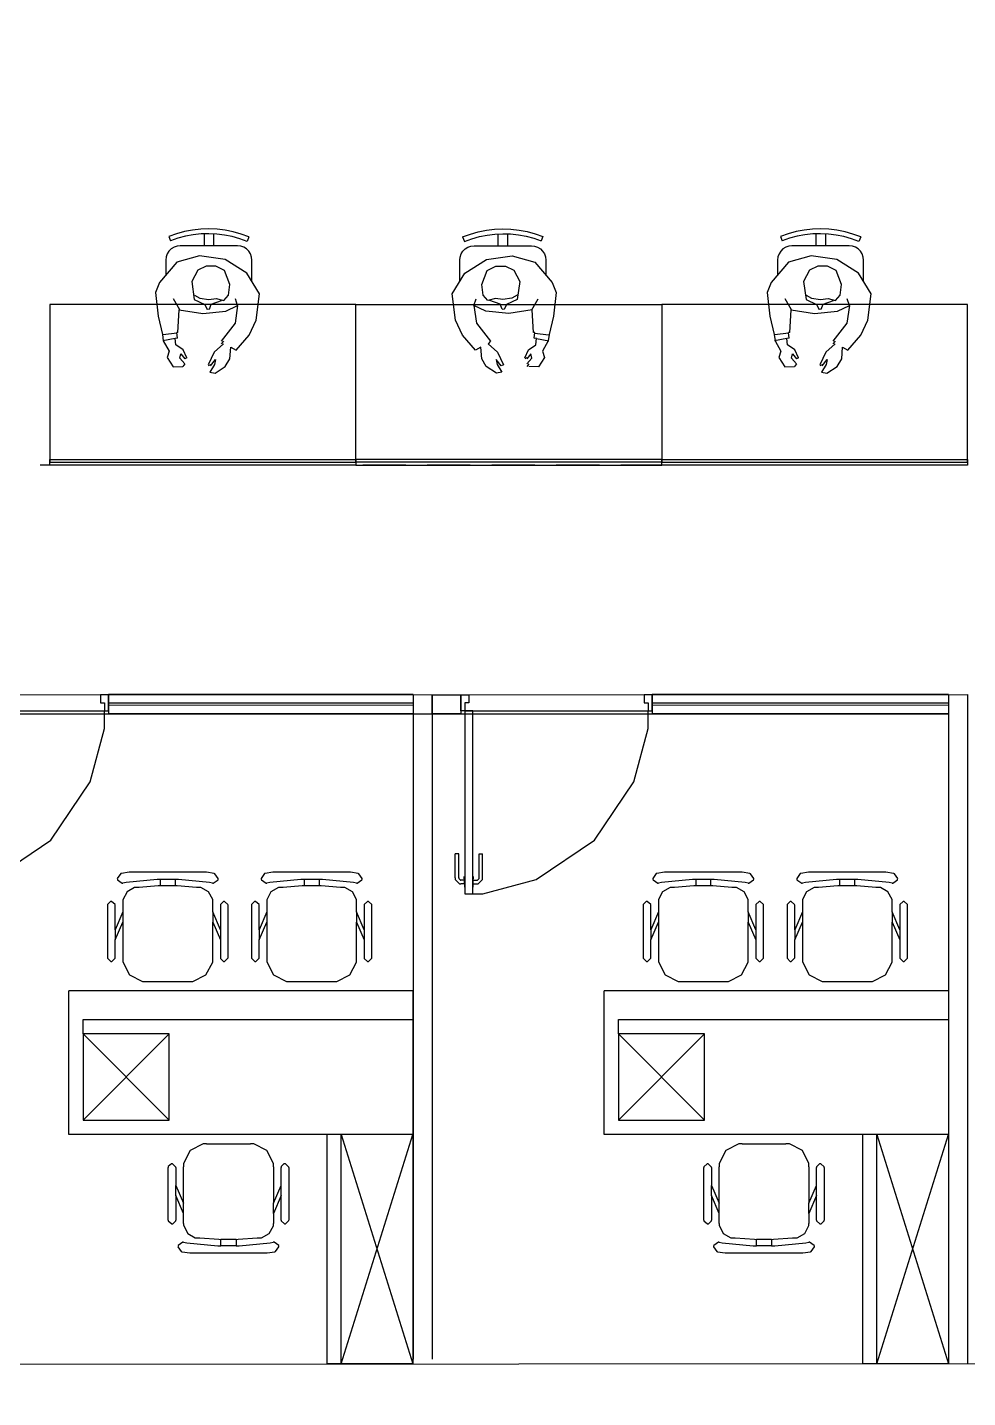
# Model space of a CAD drawing. Extents: x 0 to 23.4, y 0 to 16.5.
# Drawn here: x 4.076 to 5.367, y 3.895 to 5.777 of the extents above; entities that cross this region are included whole.
import ezdxf

# ---------------------------------------------------------------- set-up
doc = ezdxf.new("R2010")
doc.units = 0
doc.layers.get('0').update_dxf_attribs({"linetype": 'CONTINUOUS'})

msp = doc.modelspace()

# ---------------------------------------------------------------- linework, layer by layer
at = {"color": 0}
for points in [[(18.7013, 3.89535), (18.6972, 13.0263), (0.69781, 13.0186), (0.70171, 3.93983), (8.79883, 3.94336)], [(4.37999, 5.48882), (4.36942, 5.49274), (4.35856, 5.49576), (4.3475, 5.49799), (4.33626, 5.49935), (4.32497, 5.49983), (4.31375, 5.49951), (4.30251, 5.49826), (4.29139, 5.49621), (4.28049, 5.49333), (4.26986, 5.48958)], [(4.37756, 5.48275), (4.3674, 5.48643), (4.35704, 5.48936), (4.34646, 5.49149), (4.33578, 5.49278), (4.32497, 5.49328), (4.31424, 5.49294), (4.3035, 5.49181), (4.29292, 5.48986), (4.2825, 5.48708), (4.27229, 5.48351)], [(4.31842, 5.49328), (4.31842, 5.47678)], [(4.33154, 5.49328), (4.33154, 5.47672)], [(4.67344, 5.48882), (4.68408, 5.49274), (4.69493, 5.49576), (4.706, 5.49799), (4.71718, 5.49935), (4.72846, 5.49983), (4.73975, 5.49951), (4.75097, 5.49826), (4.7621, 5.49621), (4.773, 5.49333), (4.78364, 5.48958)], [(4.67594, 5.48275), (4.68608, 5.48643), (4.69646, 5.48936), (4.70703, 5.49149), (4.71772, 5.49278), (4.72851, 5.49328), (4.73926, 5.49294), (4.75, 5.49181), (4.76058, 5.48986), (4.771, 5.48708), (4.78119, 5.48351)], [(4.72194, 5.49328), (4.72194, 5.47672)], [(4.73503, 5.49328), (4.73508, 5.47678)], [(5.21989, 5.48882), (5.20925, 5.49274), (5.1984, 5.49576), (5.18733, 5.49799), (5.17611, 5.49935), (5.16488, 5.49983), (5.1536, 5.49951), (5.14236, 5.49826), (5.13124, 5.49621), (5.12033, 5.49333), (5.10969, 5.48958)], [(5.21739, 5.48275), (5.20725, 5.48643), (5.19689, 5.48936), (5.18631, 5.49149), (5.17562, 5.49278), (5.16482, 5.49328), (5.15408, 5.49294), (5.14333, 5.49181), (5.13276, 5.48986), (5.12235, 5.48708), (5.11214, 5.48351)], [(5.15826, 5.49328), (5.15826, 5.47678)], [(5.17139, 5.49328), (5.17139, 5.47672)], [(4.28564, 5.47683), (4.28125, 5.47635), (4.27713, 5.47493), (4.27339, 5.4726), (4.27024, 5.46946), (4.2679, 5.46576), (4.26644, 5.46158), (4.2659, 5.45719)], [(4.26986, 5.48958), (4.27229, 5.48351)], [(4.36436, 5.47667), (4.28564, 5.47683)], [(4.384, 5.45697), (4.38351, 5.46132), (4.38211, 5.4655), (4.37978, 5.46924), (4.37663, 5.47239), (4.37294, 5.47472), (4.36876, 5.47618), (4.36436, 5.47667)], [(4.37999, 5.48882), (4.37756, 5.48275)], [(4.66943, 5.45697), (4.66992, 5.46132), (4.67139, 5.4655), (4.67372, 5.46924), (4.67681, 5.47239), (4.68056, 5.47472), (4.68474, 5.47618), (4.68913, 5.47667)], [(4.67344, 5.48882), (4.67594, 5.48275)], [(4.68913, 5.47667), (4.76785, 5.47683)], [(4.76785, 5.47683), (4.77225, 5.47635), (4.77636, 5.47493), (4.78011, 5.4726), (4.78326, 5.46946), (4.7856, 5.46576), (4.78706, 5.46158), (4.78754, 5.45719)], [(4.78364, 5.48958), (4.78119, 5.48351)], [(5.12549, 5.47683), (5.1211, 5.47635), (5.11697, 5.47493), (5.11322, 5.4726), (5.11008, 5.46946), (5.10775, 5.46576), (5.10628, 5.46158), (5.10579, 5.45719)], [(5.10969, 5.48958), (5.11214, 5.48351)], [(5.20421, 5.47667), (5.12549, 5.47683)], [(5.22385, 5.45697), (5.22336, 5.46132), (5.22194, 5.4655), (5.21962, 5.46924), (5.21647, 5.47239), (5.21278, 5.47472), (5.20861, 5.47618), (5.20421, 5.47667)], [(5.21989, 5.48882), (5.21739, 5.48275)], [(4.2659, 5.45719), (4.2659, 5.43658)], [(4.31218, 5.46289), (4.28097, 5.45415)], [(4.34717, 5.45801), (4.31218, 5.46289)], [(4.37711, 5.43892), (4.34717, 5.45801)], [(4.38396, 5.428), (4.384, 5.45697)], [(4.66954, 5.428), (4.66943, 5.45697)], [(4.67632, 5.43892), (4.70632, 5.45801)], [(4.70632, 5.45801), (4.74126, 5.46289)], [(4.74126, 5.46289), (4.77251, 5.45415)], [(4.78754, 5.45719), (4.7876, 5.43658)], [(5.10579, 5.45719), (5.10574, 5.43658)], [(5.15201, 5.46289), (5.12082, 5.45415)], [(5.18701, 5.45801), (5.15201, 5.46289)], [(5.21696, 5.43892), (5.18701, 5.45801)], [(5.22379, 5.428), (5.22385, 5.45697)], [(4.28097, 5.45415), (4.257, 5.42626)], [(4.30974, 5.44325), (4.30143, 5.42774)], [(4.32113, 5.44889), (4.30974, 5.44325)], [(4.33458, 5.44889), (4.32113, 5.44889)], [(4.34646, 5.44265), (4.33458, 5.44889)], [(4.35368, 5.4235), (4.34646, 5.44265)], [(4.39458, 5.41097), (4.37711, 5.43892)], [(4.6589, 5.41097), (4.67632, 5.43892)], [(4.69982, 5.4235), (4.70703, 5.44265)], [(4.70703, 5.44265), (4.71892, 5.44889)], [(4.71892, 5.44889), (4.73236, 5.44889)], [(4.73236, 5.44889), (4.74376, 5.44325)], [(4.74376, 5.44325), (4.75206, 5.42774)], [(4.77251, 5.45415), (4.7965, 5.42626)], [(5.12082, 5.45415), (5.09685, 5.42626)], [(5.14958, 5.44325), (5.14128, 5.42774)], [(5.16097, 5.44889), (5.14958, 5.44325)], [(5.17443, 5.44889), (5.16097, 5.44889)], [(5.18631, 5.44265), (5.17443, 5.44889)], [(5.19353, 5.4235), (5.18631, 5.44265)], [(5.23443, 5.41097), (5.21696, 5.43892)], [(4.257, 5.42626), (4.25174, 5.4126)], [(4.30143, 5.42774), (4.30501, 5.40289)], [(4.35206, 5.40896), (4.35368, 5.4235)], [(4.70139, 5.40896), (4.69982, 5.4235)], [(4.75206, 5.42774), (4.74849, 5.40289)], [(4.7965, 5.42626), (4.80176, 5.4126)], [(5.09685, 5.42626), (5.09158, 5.4126)], [(5.14128, 5.42774), (5.14486, 5.40289)], [(5.19189, 5.40896), (5.19353, 5.4235)], [(4.25174, 5.4126), (4.25537, 5.37993)], [(4.28504, 5.389), (4.27636, 5.40386)], [(4.30501, 5.40289), (4.31961, 5.39611)], [(4.30507, 5.40886), (4.31261, 5.40483)], [(4.31261, 5.40483), (4.32493, 5.4031)], [(4.32493, 5.4031), (4.33518, 5.40446)], [(4.32835, 5.39649), (4.34256, 5.40158)], [(4.33518, 5.40446), (4.3456, 5.40175)], [(4.3456, 5.40175), (4.35206, 5.40896)], [(4.36453, 5.39486), (4.36139, 5.40408)], [(4.38986, 5.37478), (4.39458, 5.41097)], [(4.66363, 5.37478), (4.6589, 5.41097)], [(4.68896, 5.39486), (4.69206, 5.40408)], [(4.7079, 5.40175), (4.70139, 5.40896)], [(4.71832, 5.40446), (4.7079, 5.40175)], [(4.72515, 5.39649), (4.71089, 5.40158)], [(4.72851, 5.4031), (4.71832, 5.40446)], [(4.74083, 5.40483), (4.72851, 5.4031)], [(4.74849, 5.40289), (4.73383, 5.39611)], [(4.74843, 5.40886), (4.74083, 5.40483)], [(4.76844, 5.389), (4.77713, 5.40386)], [(4.80176, 5.4126), (4.79812, 5.37993)], [(5.09158, 5.4126), (5.09521, 5.37993)], [(5.12489, 5.389), (5.11621, 5.40386)], [(5.14486, 5.40289), (5.15944, 5.39611)], [(5.14492, 5.40886), (5.15246, 5.40483)], [(5.15246, 5.40483), (5.16476, 5.4031)], [(5.16476, 5.4031), (5.17503, 5.40446)], [(5.16818, 5.39649), (5.1824, 5.40158)], [(5.17503, 5.40446), (5.18544, 5.40175)], [(5.18544, 5.40175), (5.19189, 5.40896)], [(5.20437, 5.39486), (5.20122, 5.40408)], [(5.22971, 5.37478), (5.23443, 5.41097)], [(4.52675, 5.39594), (4.10682, 5.39594)], [(4.10682, 5.39594), (4.10682, 5.17947)], [(4.28261, 5.35775), (4.28444, 5.38861)], [(4.28444, 5.38861), (4.31679, 5.38379)], [(4.31679, 5.38379), (4.34836, 5.38715)], [(4.31961, 5.39611), (4.32281, 5.38911)], [(4.32568, 5.38949), (4.32281, 5.38911)], [(4.32568, 5.38949), (4.32835, 5.39649)], [(4.34836, 5.38715), (4.36453, 5.39486)], [(4.36453, 5.39486), (4.36094, 5.37044)], [(4.52675, 5.17947), (4.52675, 5.39594)], [(4.52675, 5.39594), (4.94667, 5.39594)], [(4.52675, 5.17947), (4.52675, 5.39594)], [(4.68896, 5.39486), (4.69254, 5.37044)], [(4.70514, 5.38715), (4.68896, 5.39486)], [(4.73671, 5.38379), (4.70514, 5.38715)], [(4.72781, 5.38949), (4.72515, 5.39649)], [(4.73063, 5.38949), (4.72781, 5.38911)], [(4.73383, 5.39611), (4.73063, 5.38911)], [(4.76904, 5.38861), (4.73671, 5.38379)], [(4.77089, 5.35775), (4.76904, 5.38861)], [(4.94667, 5.39594), (4.94667, 5.17947)], [(5.3666, 5.39594), (4.94667, 5.39594)], [(4.94667, 5.39594), (4.94667, 5.17947)], [(5.12244, 5.35775), (5.12429, 5.38861)], [(5.12429, 5.38861), (5.15663, 5.38379)], [(5.15663, 5.38379), (5.18821, 5.38715)], [(5.15944, 5.39611), (5.16271, 5.38911)], [(5.16553, 5.38949), (5.16271, 5.38911)], [(5.16553, 5.38949), (5.16818, 5.39649)], [(5.18821, 5.38715), (5.20437, 5.39486)], [(5.20437, 5.39486), (5.20079, 5.37044)], [(5.3666, 5.17947), (5.3666, 5.39594)], [(4.25537, 5.37993), (4.26124, 5.35471)], [(4.36094, 5.37044), (4.34196, 5.34565)], [(4.38021, 5.35394), (4.38986, 5.37478)], [(4.67329, 5.35394), (4.66363, 5.37478)], [(4.69254, 5.37044), (4.71153, 5.34565)], [(4.79812, 5.37993), (4.79226, 5.35471)], [(5.09521, 5.37993), (5.10107, 5.35471)], [(5.20079, 5.37044), (5.18181, 5.34565)], [(5.22006, 5.35394), (5.22971, 5.37478)], [(4.26124, 5.35471), (4.26247, 5.34646)], [(4.28136, 5.35693), (4.26172, 5.3546)], [(4.27865, 5.34961), (4.26188, 5.34608)], [(4.26247, 5.34646), (4.27029, 5.33192)], [(4.2819, 5.34993), (4.27865, 5.34961)], [(4.27979, 5.34088), (4.27865, 5.34961)], [(4.28261, 5.35775), (4.28097, 5.35758)], [(4.2819, 5.34993), (4.28097, 5.35758)], [(4.34489, 5.34565), (4.34196, 5.34229)], [(4.36253, 5.33344), (4.38021, 5.35394)], [(4.69097, 5.33344), (4.67329, 5.35394)], [(4.71153, 5.34565), (4.70861, 5.34229)], [(4.77251, 5.35775), (4.77089, 5.35758)], [(4.7716, 5.34993), (4.77251, 5.35758)], [(4.77485, 5.34993), (4.7716, 5.34961)], [(4.77214, 5.35693), (4.79178, 5.3546)], [(4.77371, 5.34088), (4.77485, 5.34961)], [(4.77485, 5.34961), (4.79161, 5.34608)], [(4.79101, 5.34646), (4.78321, 5.33192)], [(4.79226, 5.35471), (4.79101, 5.34646)], [(5.10107, 5.35471), (5.10232, 5.34646)], [(5.12121, 5.35693), (5.10156, 5.3546)], [(5.11849, 5.34961), (5.10172, 5.34608)], [(5.10232, 5.34646), (5.11014, 5.33192)], [(5.12175, 5.34993), (5.11849, 5.34961)], [(5.11963, 5.34088), (5.11849, 5.34961)], [(5.12244, 5.35775), (5.12082, 5.35758)], [(5.12175, 5.34993), (5.12082, 5.35758)], [(5.18474, 5.34565), (5.18181, 5.34229)], [(5.20236, 5.33344), (5.22006, 5.35394)], [(4.27029, 5.33192), (4.26779, 5.32346)], [(4.28982, 5.33376), (4.27979, 5.34088)], [(4.28515, 5.32264), (4.2864, 5.32818)], [(4.2864, 5.32818), (4.29183, 5.32161)], [(4.29482, 5.32308), (4.28982, 5.33376)], [(4.33219, 5.33089), (4.32383, 5.31321)], [(4.34489, 5.34229), (4.33219, 5.33089)], [(4.35394, 5.32161), (4.35493, 5.33735)], [(4.35493, 5.33735), (4.36253, 5.33344)], [(4.69857, 5.33735), (4.69097, 5.33344)], [(4.69954, 5.32161), (4.69857, 5.33735)], [(4.70861, 5.34229), (4.72131, 5.33089)], [(4.72131, 5.33089), (4.72965, 5.31321)], [(4.75868, 5.32308), (4.76367, 5.33376)], [(4.76704, 5.32818), (4.76167, 5.32161)], [(4.76367, 5.33376), (4.77371, 5.34088)], [(4.76833, 5.32264), (4.76704, 5.32818)], [(4.78321, 5.33192), (4.78569, 5.32346)], [(5.11014, 5.33192), (5.10764, 5.32346)], [(5.12967, 5.33376), (5.11963, 5.34088)], [(5.125, 5.32264), (5.12625, 5.32818)], [(5.12625, 5.32818), (5.13167, 5.32161)], [(5.13465, 5.32308), (5.12967, 5.33376)], [(5.17204, 5.33089), (5.16368, 5.31321)], [(5.18474, 5.34229), (5.17204, 5.33089)], [(5.19379, 5.32161), (5.19476, 5.33735)], [(5.19476, 5.33735), (5.20236, 5.33344)], [(4.26779, 5.32346), (4.27593, 5.31044)], [(4.27593, 5.31044), (4.28939, 5.31104)], [(4.29183, 5.31472), (4.28515, 5.32264)], [(4.29183, 5.31472), (4.28939, 5.31104)], [(4.29482, 5.32308), (4.29183, 5.32161)], [(4.32726, 5.31321), (4.32383, 5.31185)], [(4.33251, 5.31386), (4.32628, 5.30306)], [(4.32726, 5.31185), (4.33399, 5.32042)], [(4.33399, 5.32042), (4.33251, 5.31386)], [(4.33376, 5.30186), (4.34754, 5.31082)], [(4.34754, 5.31082), (4.35394, 5.32161)], [(4.70589, 5.31082), (4.69954, 5.32161)], [(4.71972, 5.30186), (4.70589, 5.31082)], [(4.71946, 5.32042), (4.72097, 5.31386)], [(4.72624, 5.31185), (4.71946, 5.32042)], [(4.72097, 5.31386), (4.72721, 5.30306)], [(4.72965, 5.31321), (4.72624, 5.31185)], [(4.76167, 5.32308), (4.75868, 5.32161)], [(4.76167, 5.31472), (4.76833, 5.32264)], [(4.76411, 5.31472), (4.76167, 5.31104)], [(4.7775, 5.31044), (4.76411, 5.31104)], [(4.78569, 5.32346), (4.7775, 5.31044)], [(5.10764, 5.32346), (5.11578, 5.31044)], [(5.11578, 5.31044), (5.12924, 5.31104)], [(5.13167, 5.31472), (5.125, 5.32264)], [(5.13167, 5.31472), (5.12924, 5.31104)], [(5.13465, 5.32308), (5.13167, 5.32161)], [(5.1671, 5.31321), (5.16368, 5.31185)], [(5.17236, 5.31386), (5.16613, 5.30306)], [(5.1671, 5.31185), (5.17389, 5.32042)], [(5.17389, 5.32042), (5.17236, 5.31386)], [(5.17361, 5.30186), (5.18744, 5.31082)], [(5.18744, 5.31082), (5.19379, 5.32161)], [(4.32628, 5.30306), (4.33376, 5.30186)], [(4.72721, 5.30306), (4.71972, 5.30186)], [(5.16613, 5.30306), (5.17361, 5.30186)], [(4.1525, 5.17551), (4.09343, 5.17551)], [(4.10682, 5.17947), (4.52675, 5.17947)], [(4.24104, 5.17551), (4.18201, 5.17551)], [(4.32964, 5.17551), (4.27056, 5.17551)], [(4.41824, 5.17551), (4.35915, 5.17551)], [(4.50678, 5.17551), (4.44775, 5.17551)], [(4.52675, 5.18338), (4.52675, 5.17947)], [(4.52675, 5.18338), (4.52675, 5.17947)], [(4.94667, 5.17947), (4.52675, 5.17947)], [(4.59538, 5.17551), (4.53629, 5.17551)], [(4.68397, 5.17551), (4.62489, 5.17551)], [(4.77251, 5.17551), (4.71349, 5.17551)], [(4.86111, 5.17551), (4.80203, 5.17551)], [(4.94971, 5.17551), (4.89063, 5.17551)], [(4.94667, 5.17947), (5.3666, 5.17947)], [(5.03825, 5.17551), (4.97922, 5.17551)], [(5.12685, 5.17551), (5.06776, 5.17551)], [(5.21544, 5.17551), (5.15636, 5.17551)], [(5.30399, 5.17551), (5.24496, 5.17551)], [(5.3666, 5.17551), (5.3335, 5.17551)], [(5.3666, 5.18338), (5.3666, 5.17947)], [(2.52496, 4.86029), (5.36654, 4.86057)], [(4.60547, 4.86046), (4.18722, 4.86051)], [(4.18722, 4.86051), (4.18722, 4.83425)], [(4.60547, 4.86057), (4.60547, 3.94814)], [(4.60547, 4.86046), (4.60547, 4.83425)], [(4.63167, 4.86057), (4.63167, 3.94814)], [(5.34033, 4.86046), (4.93349, 4.86051)], [(4.93349, 4.86051), (4.93349, 4.83425)], [(5.34033, 4.86062), (5.34033, 3.94185)], [(5.34033, 4.86046), (5.34033, 4.83425)], [(5.36654, 4.86057), (5.36654, 3.94185)], [(3.93024, 4.58692), (3.95469, 4.58692), (4.0281, 4.60672), (4.10807, 4.6606), (4.16194, 4.74056), (4.18175, 4.81396), (4.18175, 4.83843)], [(3.93024, 4.83843), (4.18175, 4.83843)], [(4.60547, 4.84896), (4.18722, 4.84896)], [(4.60547, 4.84576), (4.18722, 4.84581)], [(4.67654, 4.58692), (4.70101, 4.58692), (4.77442, 4.60672), (4.85439, 4.6606), (4.90826, 4.74056), (4.92806, 4.81396), (4.92806, 4.83843)], [(4.67654, 4.83843), (4.92806, 4.83843)], [(5.34033, 4.84896), (4.93349, 4.84896)], [(5.34033, 4.84576), (4.93349, 4.84581)], [(2.55122, 4.8341), (5.34033, 4.83431)], [(4.60547, 4.83425), (4.18722, 4.83425)], [(5.34033, 4.83425), (4.93349, 4.83425)], [(4.66319, 4.60883), (4.66319, 4.64204)], [(4.66797, 4.64204), (4.66319, 4.64204)], [(4.66797, 4.60883), (4.66797, 4.64204)], [(4.69596, 4.60883), (4.69596, 4.64204)], [(4.69596, 4.64204), (4.70079, 4.64204)], [(4.70079, 4.60883), (4.70079, 4.64204)], [(4.20492, 4.61481), (4.204, 4.61469), (4.19928, 4.60824), (4.19943, 4.60732), (4.19954, 4.60644), (4.206, 4.60172), (4.20692, 4.60183), (4.20692, 4.60183), (4.20703, 4.60183), (4.20703, 4.60183)], [(4.33231, 4.61481), (4.32172, 4.61654), (4.21544, 4.61654), (4.20492, 4.61481)], [(4.33014, 4.60183), (4.331, 4.60172), (4.33757, 4.60633), (4.33772, 4.60721), (4.33789, 4.60813), (4.33328, 4.61464), (4.33242, 4.61481), (4.33242, 4.61481), (4.33231, 4.61481), (4.33231, 4.61481)], [(4.4025, 4.61481), (4.40158, 4.61469), (4.39686, 4.60824), (4.39703, 4.60732), (4.39714, 4.60644), (4.4036, 4.60172), (4.40451, 4.60183), (4.40451, 4.60183), (4.40462, 4.60183), (4.40462, 4.60183)], [(4.52989, 4.61481), (4.51932, 4.61654), (4.41303, 4.61654), (4.4025, 4.61481)], [(4.52772, 4.60183), (4.5286, 4.60172), (4.53515, 4.60633), (4.53532, 4.60721), (4.53549, 4.60813), (4.53087, 4.61464), (4.53, 4.61481), (4.53, 4.61481), (4.52989, 4.61481), (4.52989, 4.61481)], [(4.67654, 4.61068), (4.67654, 4.59603), (4.67567, 4.61068)], [(4.68744, 4.61068), (4.68744, 4.59603), (4.68832, 4.61068)], [(4.94015, 4.61481), (4.93924, 4.61469), (4.93451, 4.60824), (4.93468, 4.60732), (4.93479, 4.60644), (4.94125, 4.60172), (4.94217, 4.60183), (4.94217, 4.60183), (4.94233, 4.60183), (4.94233, 4.60183)], [(5.06754, 4.61481), (5.05697, 4.61654), (4.95068, 4.61654), (4.94015, 4.61481)], [(5.06543, 4.60183), (5.06629, 4.60172), (5.07286, 4.60633), (5.07303, 4.60721), (5.07314, 4.60813), (5.06853, 4.61464), (5.06765, 4.61481), (5.06765, 4.61481), (5.06754, 4.61481), (5.06754, 4.61481)], [(5.13781, 4.61481), (5.13688, 4.61469), (5.13211, 4.60824), (5.13226, 4.60732), (5.13238, 4.60644), (5.13889, 4.60172), (5.13981, 4.60183), (5.13981, 4.60183), (5.13992, 4.60183), (5.13992, 4.60183)], [(5.26514, 4.61481), (5.25456, 4.61654), (5.14833, 4.61654), (5.13781, 4.61481)], [(5.26303, 4.60183), (5.26389, 4.60172), (5.27046, 4.60633), (5.27061, 4.60721), (5.27072, 4.60813), (5.26611, 4.61464), (5.26525, 4.61481), (5.26525, 4.61481), (5.26514, 4.61481), (5.26514, 4.61481)], [(4.22661, 4.59554), (4.2231, 4.59554), (4.21268, 4.58985), (4.20692, 4.57867), (4.20692, 4.57596), (4.20692, 4.57596), (4.20692, 4.57585), (4.20692, 4.57585)], [(4.25808, 4.60672), (4.25379, 4.60661), (4.21126, 4.60254), (4.20703, 4.60183)], [(4.25808, 4.59787), (4.25543, 4.59782), (4.22922, 4.59586), (4.22661, 4.59554)], [(4.27908, 4.60672), (4.25808, 4.60672)], [(4.25808, 4.60672), (4.25808, 4.59787)], [(4.27908, 4.59787), (4.25808, 4.59787)], [(4.27908, 4.59787), (4.27908, 4.60672)], [(4.33014, 4.60183), (4.3259, 4.60254), (4.28336, 4.60661), (4.27908, 4.60672)], [(4.3106, 4.59554), (4.30794, 4.59586), (4.28168, 4.59782), (4.27908, 4.59787)], [(4.33029, 4.57585), (4.33029, 4.57937), (4.32449, 4.58979), (4.31407, 4.59554), (4.3106, 4.59554), (4.3106, 4.59554), (4.3106, 4.59554), (4.3106, 4.59554)], [(4.42421, 4.59554), (4.42068, 4.59554), (4.41026, 4.58985), (4.40451, 4.57867), (4.40451, 4.57596), (4.40451, 4.57596), (4.40451, 4.57585), (4.40451, 4.57585)], [(4.45568, 4.60672), (4.45139, 4.60661), (4.40886, 4.60254), (4.40462, 4.60183)], [(4.45568, 4.59787), (4.45301, 4.59782), (4.42681, 4.59586), (4.42421, 4.59554)], [(4.47667, 4.60672), (4.45568, 4.60672)], [(4.45568, 4.60672), (4.45568, 4.59787)], [(4.47667, 4.59787), (4.45568, 4.59787)], [(4.47667, 4.59787), (4.47667, 4.60672)], [(4.52772, 4.60183), (4.52349, 4.60254), (4.48096, 4.60661), (4.47667, 4.60672)], [(4.50819, 4.59554), (4.50553, 4.59586), (4.47928, 4.59782), (4.47667, 4.59787)], [(4.52789, 4.57585), (4.52789, 4.57937), (4.52208, 4.58979), (4.51167, 4.59554), (4.50819, 4.59554), (4.50819, 4.59554), (4.50819, 4.59554), (4.50819, 4.59554)], [(4.66319, 4.60883), (4.66319, 4.60688), (4.66906, 4.60092), (4.67106, 4.60092)], [(4.66797, 4.60883), (4.66797, 4.60807), (4.67025, 4.60574), (4.67106, 4.60574)], [(4.67567, 4.60574), (4.67106, 4.60574)], [(4.67567, 4.60092), (4.67106, 4.60092)], [(4.68832, 4.60574), (4.69293, 4.60574)], [(4.68832, 4.60092), (4.69293, 4.60092)], [(4.69293, 4.60092), (4.69488, 4.60092), (4.70079, 4.60688), (4.70079, 4.60883)], [(4.69293, 4.60574), (4.69368, 4.60574), (4.69596, 4.60807), (4.69596, 4.60883)], [(4.96186, 4.59554), (4.95839, 4.59554), (4.94797, 4.58985), (4.94222, 4.57943), (4.94222, 4.57596), (4.94217, 4.57596), (4.94217, 4.57585), (4.94217, 4.57585)], [(4.99338, 4.60672), (4.9891, 4.60661), (4.9465, 4.60254), (4.94233, 4.60183)], [(4.99338, 4.59787), (4.99072, 4.59782), (4.96446, 4.59586), (4.96186, 4.59554)], [(5.01438, 4.60672), (4.99338, 4.60672)], [(4.99338, 4.60672), (4.99338, 4.59787)], [(5.01438, 4.59787), (4.99338, 4.59787)], [(5.01438, 4.59787), (5.01438, 4.60672)], [(5.06543, 4.60183), (5.06119, 4.60254), (5.01861, 4.60661), (5.01438, 4.60672)], [(5.04585, 4.59554), (5.04318, 4.59586), (5.01699, 4.59782), (5.01438, 4.59787)], [(5.06554, 4.57585), (5.06554, 4.57937), (5.05974, 4.58979), (5.04932, 4.59554), (5.04585, 4.59554), (5.04585, 4.59554), (5.04585, 4.59554), (5.04585, 4.59554)], [(5.15944, 4.59554), (5.15597, 4.59554), (5.14556, 4.58985), (5.13981, 4.57943), (5.13981, 4.57596), (5.13981, 4.57596), (5.13981, 4.57585), (5.13981, 4.57585)], [(5.19097, 4.60672), (5.18668, 4.60661), (5.1441, 4.60254), (5.13992, 4.60183)], [(5.19097, 4.59787), (5.18832, 4.59782), (5.16206, 4.59586), (5.15944, 4.59554)], [(5.21197, 4.60672), (5.19097, 4.60672)], [(5.19097, 4.60672), (5.19097, 4.59787)], [(5.21197, 4.59787), (5.19097, 4.59787)], [(5.21197, 4.59787), (5.21197, 4.60672)], [(5.26303, 4.60183), (5.25879, 4.60254), (5.21619, 4.60661), (5.21197, 4.60672)], [(5.24343, 4.59554), (5.24078, 4.59586), (5.21457, 4.59782), (5.21197, 4.59787)], [(5.26313, 4.57585), (5.26313, 4.57937), (5.25732, 4.58979), (5.2469, 4.59554), (5.24343, 4.59554), (5.24343, 4.59554), (5.24343, 4.59554), (5.24343, 4.59554)], [(4.19646, 4.5715), (4.1964, 4.57226), (4.19151, 4.57644), (4.19081, 4.57639), (4.19015, 4.57633), (4.18599, 4.57215), (4.18593, 4.5715)], [(4.18593, 4.5715), (4.18593, 4.49935)], [(4.20692, 4.57585), (4.20692, 4.56212), (4.19646, 4.53771), (4.19646, 4.5715)], [(4.34076, 4.5715), (4.34076, 4.53771), (4.33029, 4.56212), (4.33029, 4.57585)], [(4.35129, 4.5715), (4.35124, 4.57226), (4.34657, 4.57667), (4.34586, 4.57661), (4.34517, 4.57661), (4.34076, 4.57221), (4.34076, 4.5715)], [(4.35129, 4.49935), (4.35129, 4.5715)], [(4.39404, 4.5715), (4.39399, 4.57226), (4.38911, 4.57644), (4.3884, 4.57639), (4.38775, 4.57633), (4.38357, 4.57215), (4.38351, 4.5715)], [(4.38351, 4.5715), (4.38351, 4.49935)], [(4.40451, 4.57585), (4.40451, 4.56212), (4.39404, 4.53771), (4.39404, 4.5715)], [(4.53836, 4.5715), (4.53836, 4.53771), (4.52789, 4.56212), (4.52789, 4.57585)], [(4.54889, 4.5715), (4.54883, 4.57226), (4.54417, 4.57667), (4.54346, 4.57661), (4.54275, 4.57661), (4.53836, 4.57221), (4.53836, 4.5715)], [(4.54889, 4.49935), (4.54889, 4.5715)], [(4.92117, 4.5715), (4.92117, 4.49935)], [(4.93169, 4.5715), (4.93164, 4.57226), (4.92676, 4.57644), (4.92606, 4.57639), (4.9254, 4.57633), (4.92122, 4.57215), (4.92122, 4.5715)], [(4.94222, 4.57585), (4.94222, 4.56212), (4.93169, 4.53771), (4.93169, 4.5715)], [(5.07607, 4.5715), (5.07607, 4.53771), (5.06554, 4.56212), (5.06554, 4.57585)], [(5.08653, 4.5715), (5.08649, 4.57226), (5.08182, 4.57667), (5.08111, 4.57661), (5.0804, 4.57661), (5.07607, 4.57221), (5.07607, 4.5715)], [(5.08653, 4.49935), (5.08653, 4.5715)], [(5.12929, 4.5715), (5.12924, 4.57226), (5.12435, 4.57644), (5.12364, 4.57639), (5.12299, 4.57633), (5.11882, 4.57215), (5.11882, 4.5715)], [(5.11882, 4.5715), (5.11882, 4.49935)], [(5.13981, 4.57585), (5.13981, 4.56212), (5.12929, 4.53771), (5.12929, 4.5715)], [(5.27365, 4.5715), (5.27365, 4.53771), (5.26313, 4.56212), (5.26313, 4.57585)], [(5.28413, 4.5715), (5.28407, 4.57226), (5.2794, 4.57667), (5.27869, 4.57661), (5.278, 4.57661), (5.27365, 4.57221), (5.27365, 4.5715)], [(5.28413, 4.49935), (5.28413, 4.5715)], [(4.20692, 4.56212), (4.20692, 4.54829)], [(4.33029, 4.56212), (4.33029, 4.54829)], [(4.40451, 4.56212), (4.40451, 4.54829)], [(4.52789, 4.56212), (4.52789, 4.54829)], [(4.94222, 4.56212), (4.94222, 4.54829)], [(5.06554, 4.56212), (5.06554, 4.54829)], [(5.13981, 4.56212), (5.13981, 4.54829)], [(5.26313, 4.56212), (5.26313, 4.54829)], [(4.19646, 4.49935), (4.19646, 4.52382), (4.20692, 4.54829)], [(4.19646, 4.53771), (4.19646, 4.52382)], [(4.20692, 4.54829), (4.20692, 4.49815)], [(4.33029, 4.49815), (4.33029, 4.54829), (4.34076, 4.52382), (4.34076, 4.49935)], [(4.34076, 4.53771), (4.34076, 4.52382)], [(4.39404, 4.49935), (4.39404, 4.52382), (4.40451, 4.54829)], [(4.39404, 4.53771), (4.39404, 4.52382)], [(4.40451, 4.54829), (4.40451, 4.49815)], [(4.52789, 4.49815), (4.52789, 4.54829), (4.53836, 4.52382), (4.53836, 4.49935)], [(4.53836, 4.53771), (4.53836, 4.52382)], [(4.93169, 4.49935), (4.93169, 4.52382), (4.94222, 4.54829)], [(4.93169, 4.53771), (4.93169, 4.52382)], [(4.94222, 4.54829), (4.94222, 4.49815)], [(5.06554, 4.49815), (5.06554, 4.54829), (5.07607, 4.52382), (5.07607, 4.49935)], [(5.07607, 4.53771), (5.07607, 4.52382)], [(5.12929, 4.49935), (5.12929, 4.52382), (5.13981, 4.54829)], [(5.12929, 4.53771), (5.12929, 4.52382)], [(5.13981, 4.54829), (5.13981, 4.49815)], [(5.26313, 4.49815), (5.26313, 4.54829), (5.27365, 4.52382), (5.27365, 4.49935)], [(5.27365, 4.53771), (5.27365, 4.52382)], [(4.18593, 4.49935), (4.18587, 4.49864), (4.19032, 4.49408), (4.19108, 4.49403), (4.19179, 4.49403), (4.1964, 4.49849), (4.19646, 4.49918), (4.19646, 4.49918), (4.19646, 4.49935), (4.19646, 4.49935)], [(4.20692, 4.49815), (4.20692, 4.49382), (4.21619, 4.47597), (4.2341, 4.46674), (4.23844, 4.46669)], [(4.29878, 4.46669), (4.30306, 4.46669), (4.3209, 4.47564), (4.33024, 4.49333), (4.33029, 4.49761), (4.33029, 4.49761), (4.33029, 4.49804), (4.33029, 4.49815)], [(4.34076, 4.49935), (4.34076, 4.49804), (4.34521, 4.49408), (4.34597, 4.49403), (4.34668, 4.49403), (4.35124, 4.49849), (4.35129, 4.49918), (4.35129, 4.49918), (4.35129, 4.49935), (4.35129, 4.49935)], [(4.38351, 4.49935), (4.38346, 4.49864), (4.38792, 4.49408), (4.38867, 4.49403), (4.38938, 4.49403), (4.39399, 4.49849), (4.39404, 4.49918), (4.39404, 4.49918), (4.39404, 4.49935), (4.39404, 4.49935)], [(4.40451, 4.49815), (4.40451, 4.49382), (4.41379, 4.47597), (4.43169, 4.46674), (4.43604, 4.46669)], [(4.49636, 4.46669), (4.50065, 4.46669), (4.5185, 4.47564), (4.52783, 4.49333), (4.52789, 4.49761), (4.52789, 4.49761), (4.52789, 4.49804), (4.52789, 4.49815)], [(4.53836, 4.49935), (4.53836, 4.49804), (4.54281, 4.49408), (4.54357, 4.49403), (4.54428, 4.49403), (4.54883, 4.49849), (4.54889, 4.49918), (4.54889, 4.49918), (4.54889, 4.49935), (4.54889, 4.49935)], [(4.92122, 4.49935), (4.92117, 4.49864), (4.92562, 4.49408), (4.92638, 4.49403), (4.92708, 4.49403), (4.93164, 4.49849), (4.93169, 4.49918), (4.93169, 4.49918), (4.93169, 4.49935), (4.93169, 4.49935)], [(4.94222, 4.49815), (4.94222, 4.49382), (4.95144, 4.47597), (4.96935, 4.46674), (4.97368, 4.46669)], [(5.03407, 4.46669), (5.03836, 4.46669), (5.05615, 4.47564), (5.06549, 4.49333), (5.06554, 4.49761), (5.06554, 4.49761), (5.06554, 4.49804), (5.06554, 4.49815)], [(5.07607, 4.49935), (5.07601, 4.49864), (5.08046, 4.49408), (5.08122, 4.49403), (5.08192, 4.49403), (5.08649, 4.49849), (5.08653, 4.49918), (5.08653, 4.49918), (5.08653, 4.49935), (5.08653, 4.49935)], [(5.11882, 4.49935), (5.11876, 4.49864), (5.12321, 4.49408), (5.12397, 4.49403), (5.12468, 4.49403), (5.12924, 4.49849), (5.12929, 4.49918), (5.12929, 4.49918), (5.12929, 4.49935), (5.12929, 4.49935)], [(5.13981, 4.49815), (5.13981, 4.49382), (5.14903, 4.47597), (5.16694, 4.46674), (5.17128, 4.46669)], [(5.23167, 4.46669), (5.23594, 4.46669), (5.25375, 4.47564), (5.26307, 4.49333), (5.26313, 4.49761), (5.26313, 4.49761), (5.26313, 4.49804), (5.26313, 4.49815)], [(5.27365, 4.49935), (5.2736, 4.49864), (5.27806, 4.49408), (5.27881, 4.49403), (5.27951, 4.49403), (5.28407, 4.49849), (5.28413, 4.49918), (5.28413, 4.49918), (5.28413, 4.49935), (5.28413, 4.49935)], [(4.23844, 4.46669), (4.29878, 4.46669)], [(4.43604, 4.46669), (4.49636, 4.46669)], [(4.97368, 4.46669), (5.03407, 4.46669)], [(5.17128, 4.46669), (5.23167, 4.46669)], [(4.60504, 4.45361), (4.13265, 4.45361)], [(4.13265, 4.25678), (4.13265, 4.45361)], [(4.60504, 4.45361), (4.60504, 3.94185), (4.48693, 3.94185)], [(5.34033, 4.45361), (4.86789, 4.45361)], [(4.86789, 4.25678), (4.86789, 4.45361)], [(5.34033, 4.45361), (5.34033, 3.94185), (5.22222, 3.94185)], [(4.15235, 4.39458), (4.15235, 4.41428), (4.60504, 4.41428)], [(4.88758, 4.39458), (4.88758, 4.41428), (5.34033, 4.41428)], [(4.15235, 4.39458), (4.2704, 4.27647)], [(4.15235, 4.27647), (4.2704, 4.39458)], [(4.88758, 4.39458), (5.00569, 4.27647)], [(4.88758, 4.27647), (5.00569, 4.39458)], [(4.60504, 4.25678), (4.13265, 4.25678)], [(4.48693, 4.25678), (4.48693, 3.94185)], [(4.50662, 3.94185), (4.50662, 4.25678)], [(4.50662, 4.25678), (4.60504, 3.94185)], [(4.50662, 3.94185), (4.60504, 4.25678)], [(5.34033, 4.25678), (4.86789, 4.25678)], [(5.22222, 4.25678), (5.22222, 3.94185)], [(5.24192, 3.94185), (5.24192, 4.25678)], [(5.24192, 4.25678), (5.34033, 3.94185)], [(5.24192, 3.94185), (5.34033, 4.25678)], [(4.32172, 4.24376), (4.31739, 4.24376), (4.29949, 4.23449), (4.29025, 4.21658), (4.29025, 4.21224)], [(4.32172, 4.24376), (4.38211, 4.24376)], [(4.41357, 4.21224), (4.41357, 4.21658), (4.40462, 4.23443), (4.38693, 4.24376), (4.38265, 4.24376), (4.38265, 4.24376), (4.38222, 4.24376), (4.38211, 4.24376)], [(5.05697, 4.24376), (5.05263, 4.24376), (5.03478, 4.23449), (5.0255, 4.21658), (5.0255, 4.21224)], [(5.05697, 4.24376), (5.11735, 4.24376)], [(5.14887, 4.21224), (5.14887, 4.21658), (5.13986, 4.23443), (5.12218, 4.24376), (5.11789, 4.24376), (5.11789, 4.24376), (5.11746, 4.24376), (5.11735, 4.24376)], [(4.27974, 4.21104), (4.27974, 4.21181), (4.27528, 4.21642), (4.27458, 4.21642), (4.27382, 4.21647), (4.26926, 4.21257), (4.26926, 4.21126), (4.26926, 4.21126), (4.26926, 4.21104), (4.26926, 4.21104)], [(4.43457, 4.21104), (4.43457, 4.21181), (4.43012, 4.21642), (4.42942, 4.21642), (4.42806, 4.21642), (4.4241, 4.21251), (4.4241, 4.21121), (4.4241, 4.21121), (4.4241, 4.21104), (4.4241, 4.21104)], [(5.01497, 4.21104), (5.01497, 4.21181), (5.01053, 4.21642), (5.00982, 4.21642), (5.00906, 4.21647), (5.0045, 4.21203), (5.0045, 4.21126), (5.0045, 4.21126), (5.0045, 4.21104), (5.0045, 4.21104)], [(5.16986, 4.21104), (5.16986, 4.2124), (5.16536, 4.21642), (5.16465, 4.21642), (5.16331, 4.21642), (5.15935, 4.21197), (5.15935, 4.21121), (5.15935, 4.21121), (5.15935, 4.21104), (5.15935, 4.21104)], [(4.26926, 4.13889), (4.26926, 4.21104)], [(4.27974, 4.21104), (4.27974, 4.18658), (4.29025, 4.16217)], [(4.29025, 4.16217), (4.29025, 4.21224)], [(4.41357, 4.21224), (4.41357, 4.16217), (4.4241, 4.18658), (4.4241, 4.21104)], [(4.43457, 4.21104), (4.43457, 4.13889)], [(5.0045, 4.13889), (5.0045, 4.21104)], [(5.01497, 4.21104), (5.01497, 4.18658), (5.0255, 4.16217)], [(5.0255, 4.16217), (5.0255, 4.21224)], [(5.14887, 4.21224), (5.14887, 4.16217), (5.15935, 4.18658), (5.15935, 4.21104)], [(5.16986, 4.21104), (5.16986, 4.13889)], [(4.27974, 4.17275), (4.27974, 4.18658)], [(4.4241, 4.17275), (4.4241, 4.18658)], [(5.01497, 4.17275), (5.01497, 4.18658)], [(5.15935, 4.17275), (5.15935, 4.18658)], [(4.29025, 4.1346), (4.29025, 4.14828), (4.27974, 4.17275), (4.27974, 4.13889)], [(4.29025, 4.14828), (4.29025, 4.16217)], [(4.4241, 4.13889), (4.4241, 4.17275), (4.41357, 4.14828), (4.41357, 4.1346)], [(4.41357, 4.14828), (4.41357, 4.16217)], [(5.0255, 4.1346), (5.0255, 4.14828), (5.01497, 4.17275), (5.01497, 4.13889)], [(5.0255, 4.14828), (5.0255, 4.16217)], [(5.15935, 4.13889), (5.15935, 4.17275), (5.14887, 4.14828), (5.14887, 4.1346)], [(5.14887, 4.14828), (5.14887, 4.16217)], [(4.26926, 4.13889), (4.26932, 4.13818), (4.27414, 4.134), (4.2749, 4.13406), (4.2755, 4.13411), (4.27968, 4.13824), (4.27974, 4.13889)], [(4.4241, 4.13889), (4.4241, 4.13818), (4.42876, 4.13379), (4.42953, 4.13379), (4.43018, 4.13385), (4.43451, 4.13824), (4.43457, 4.13889)], [(5.0045, 4.13889), (5.00456, 4.13818), (5.00939, 4.134), (5.01014, 4.13406), (5.01079, 4.13411), (5.01492, 4.13824), (5.01497, 4.13889)], [(5.15935, 4.13889), (5.15935, 4.13818), (5.16401, 4.13379), (5.16476, 4.13379), (5.16542, 4.13385), (5.16982, 4.13824), (5.16986, 4.13889)], [(4.29025, 4.1346), (4.29021, 4.13189), (4.2959, 4.12071), (4.30632, 4.1149), (4.30979, 4.1149), (4.30979, 4.1149), (4.30994, 4.1149), (4.30994, 4.1149)], [(4.39388, 4.1149), (4.39735, 4.1149), (4.40776, 4.12067), (4.41357, 4.13108), (4.41357, 4.13456), (4.41357, 4.13456), (4.41357, 4.1346), (4.41357, 4.1346)], [(5.0255, 4.1346), (5.02544, 4.13189), (5.03119, 4.12071), (5.04156, 4.1149), (5.04503, 4.1149), (5.04503, 4.1149), (5.04519, 4.1149), (5.04519, 4.1149)], [(5.12918, 4.1149), (5.13265, 4.1149), (5.14307, 4.12067), (5.14882, 4.13183), (5.14887, 4.13456), (5.14887, 4.13456), (5.14887, 4.1346), (5.14887, 4.1346)], [(4.29036, 4.10856), (4.28944, 4.10872), (4.28288, 4.10417), (4.28276, 4.10325), (4.28261, 4.10238), (4.28717, 4.09581), (4.28808, 4.09565), (4.28808, 4.09565), (4.28819, 4.09565), (4.28825, 4.0956)], [(4.29036, 4.10856), (4.29454, 4.10792), (4.33713, 4.10385), (4.34142, 4.10368)], [(4.30994, 4.1149), (4.31256, 4.11464), (4.33876, 4.11268), (4.34142, 4.11257)], [(4.36242, 4.11257), (4.34142, 4.11257)], [(4.34142, 4.10368), (4.34142, 4.11257)], [(4.36242, 4.10368), (4.34142, 4.10368)], [(4.36242, 4.11257), (4.36501, 4.11268), (4.39128, 4.11464), (4.39388, 4.1149)], [(4.36242, 4.11257), (4.36242, 4.10368)], [(4.36242, 4.10368), (4.36664, 4.10385), (4.40924, 4.10792), (4.41347, 4.10856)], [(4.41558, 4.0956), (4.41644, 4.09576), (4.42117, 4.10221), (4.42106, 4.10308), (4.4209, 4.104), (4.41444, 4.10878), (4.41357, 4.10861), (4.41351, 4.10861), (4.41347, 4.10856), (4.41347, 4.10856)], [(5.02561, 4.10856), (5.02468, 4.10872), (5.01818, 4.10417), (5.01801, 4.10325), (5.01785, 4.10238), (5.02246, 4.09581), (5.02339, 4.09565), (5.02339, 4.09565), (5.02343, 4.09565), (5.02349, 4.0956)], [(5.02561, 4.10856), (5.02983, 4.10792), (5.07238, 4.10385), (5.07667, 4.10368)], [(5.04519, 4.1149), (5.04779, 4.11464), (5.074, 4.11268), (5.07667, 4.11257)], [(5.09765, 4.11257), (5.07667, 4.11257)], [(5.07667, 4.10368), (5.07667, 4.11257)], [(5.09765, 4.10368), (5.07667, 4.10368)], [(5.09765, 4.11257), (5.10026, 4.11268), (5.12651, 4.11464), (5.12918, 4.1149)], [(5.09765, 4.11257), (5.09765, 4.10368)], [(5.09765, 4.10368), (5.10194, 4.10385), (5.14447, 4.10792), (5.14871, 4.10856)], [(5.15088, 4.0956), (5.15175, 4.09576), (5.15647, 4.10221), (5.15636, 4.10308), (5.15619, 4.104), (5.14974, 4.10878), (5.14887, 4.10861), (5.14882, 4.10861), (5.14871, 4.10856), (5.14871, 4.10856)], [(4.28825, 4.0956), (4.29878, 4.09392), (4.405, 4.09392), (4.41558, 4.0956)], [(5.02349, 4.0956), (5.03401, 4.09392), (5.14031, 4.09392), (5.15088, 4.0956)]]:
    msp.add_lwpolyline(points, dxfattribs=at)
for points in [[(4.10682, 5.18338), (4.52675, 5.18338), (4.52675, 5.17551), (4.10682, 5.17551), (4.10682, 5.18338)], [(4.94667, 5.18338), (4.52675, 5.18338), (4.52675, 5.17551), (4.94667, 5.17551), (4.94667, 5.18338)], [(4.94667, 5.18338), (5.3666, 5.18338), (5.3666, 5.17551), (4.94667, 5.17551), (4.94667, 5.18338)], [(4.18722, 4.86035), (4.17626, 4.86035), (4.17626, 4.84939), (4.18175, 4.84939), (4.18175, 4.83843), (4.18722, 4.83843), (4.18722, 4.86035)], [(4.67106, 4.8341), (4.63167, 4.8341), (4.63167, 4.86035), (4.67106, 4.86035), (4.67106, 4.8341)], [(4.67106, 4.86035), (4.68197, 4.86035), (4.68197, 4.84939), (4.67654, 4.84939), (4.67654, 4.83843), (4.67106, 4.83843), (4.67106, 4.86035)], [(4.93349, 4.86035), (4.92258, 4.86035), (4.92258, 4.84939), (4.92806, 4.84939), (4.92806, 4.83843), (4.93349, 4.83843), (4.93349, 4.86035)], [(4.67654, 4.83843), (4.67654, 4.58692), (4.68744, 4.58692), (4.68744, 4.83843), (4.67654, 4.83843)], [(4.15235, 4.27647), (4.2704, 4.27647), (4.2704, 4.39458), (4.15235, 4.39458), (4.15235, 4.27647)], [(4.88758, 4.27647), (5.00569, 4.27647), (5.00569, 4.39458), (4.88758, 4.39458), (4.88758, 4.27647)]]:
    msp.add_lwpolyline(points, close=True, dxfattribs=at)

doc.saveas('drawing.dxf')
